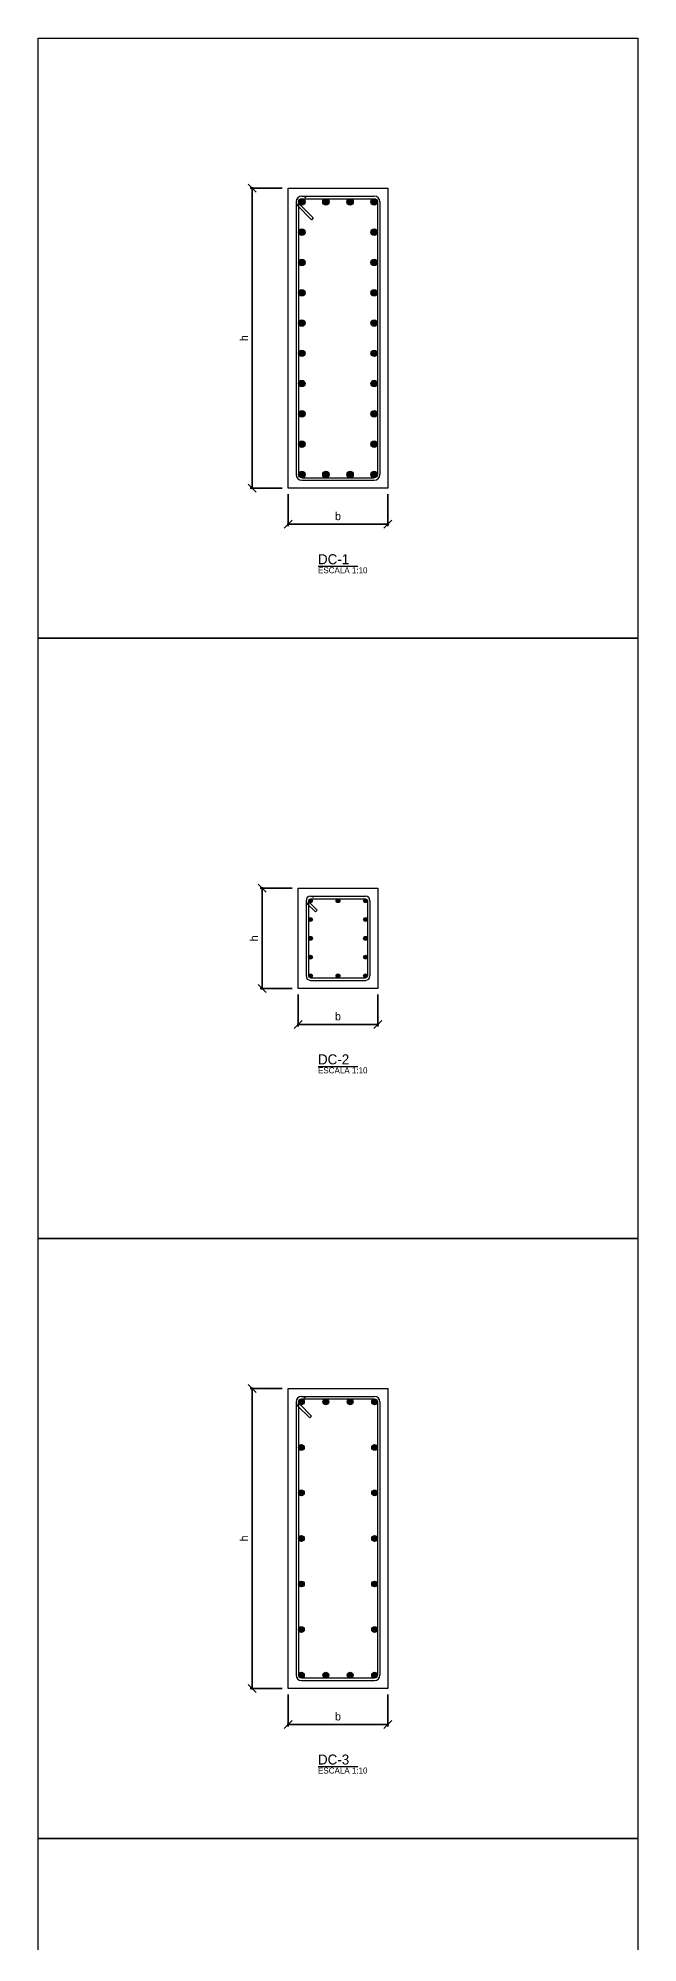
# Model space of a CAD drawing. Header units: metres. Extents: x 100 to 3100, y -41900 to 100.
# Drawn here: x 100 to 3100, y -9422 to 100 of the extents above; entities that cross this region are included whole.
import ezdxf

# ---------------------------------------------------------------- set-up
doc = ezdxf.new("R2010")
doc.units = ezdxf.units.M
for name, color, linetype in [('Column', 3, 'Continuous'), ('DetailArea', 7, 'Continuous'), ('Rebar', 1, 'Continuous'), ('Text', 8, 'Continuous')]:
    doc.layers.add(name, color=color, linetype=linetype)
doc.styles.add('LiberationSerif', font='LiberationSerif-Regular.ttf')
doc.styles.add('OpenSansCondensed-Light', font='OpenSansCondensed-Light.ttf')
doc.dimstyles.new('EZDXF', dxfattribs={"dimtxt": 0.25, "dimasz": 0.175, "dimexe": 0.375, "dimexo": 0.125, "dimgap": 0.1, "dimtad": 1, "dimlfac": 100, "dimzin": 12, "dimdsep": 46, "dimtxsty": 'OpenSansCondensed-Light', "dimblk": 'ARCHTICK', "dimcen": 2.5, "dimazin": 3, "dimtfac": 0.5, "dimtmove": 2, "dimatfit": 3})

# ---------------------------------------------------------------- blocks, each defined once
blk = doc.blocks.new('_ARCHTICK')
at = {"color": 0, "linetype": 'BYBLOCK', "const_width": 0.15}
blk.add_lwpolyline([(-0.5, -0.5), (0.5, 0.5)], dxfattribs=at)

msp = doc.modelspace()

# ---------------------------------------------------------------- hatches: boundary and pattern name
h = msp.add_hatch(color=1)
h.dxf.hatch_style = 1
edge = h.paths.add_edge_path()
edge.add_ellipse((1418.83, -718.83), major_axis=(16.13, 0), ratio=1, start_angle=0, end_angle=360)
h = msp.add_hatch(color=1)
h.dxf.hatch_style = 1
edge = h.paths.add_edge_path()
edge.add_ellipse((1539.61, -718.83), major_axis=(16.13, 0), ratio=1, start_angle=0, end_angle=360)
h = msp.add_hatch(color=1)
h.dxf.hatch_style = 1
edge = h.paths.add_edge_path()
edge.add_ellipse((1660.39, -718.83), major_axis=(16.13, 0), ratio=1, start_angle=0, end_angle=360)
h = msp.add_hatch(color=1)
h.dxf.hatch_style = 1
edge = h.paths.add_edge_path()
edge.add_ellipse((1781.17, -718.83), major_axis=(16.13, 0), ratio=1, start_angle=0, end_angle=360)
h = msp.add_hatch(color=1)
h.dxf.hatch_style = 1
edge = h.paths.add_edge_path()
edge.add_ellipse((1418.83, -870.20111), major_axis=(16.13, 0), ratio=1, start_angle=0, end_angle=360)
h = msp.add_hatch(color=1)
h.dxf.hatch_style = 1
edge = h.paths.add_edge_path()
edge.add_ellipse((1781.17, -870.20111), major_axis=(16.13, 0), ratio=1, start_angle=0, end_angle=360)
h = msp.add_hatch(color=1)
h.dxf.hatch_style = 1
edge = h.paths.add_edge_path()
edge.add_ellipse((1418.83, -1021.57222), major_axis=(16.13, 0), ratio=1, start_angle=0, end_angle=360)
h = msp.add_hatch(color=1)
h.dxf.hatch_style = 1
edge = h.paths.add_edge_path()
edge.add_ellipse((1781.17, -1021.57222), major_axis=(16.13, 0), ratio=1, start_angle=0, end_angle=360)
h = msp.add_hatch(color=1)
h.dxf.hatch_style = 1
edge = h.paths.add_edge_path()
edge.add_ellipse((1418.83, -1172.94333), major_axis=(16.13, 0), ratio=1, start_angle=0, end_angle=360)
h = msp.add_hatch(color=1)
h.dxf.hatch_style = 1
edge = h.paths.add_edge_path()
edge.add_ellipse((1781.17, -1172.94333), major_axis=(16.13, 0), ratio=1, start_angle=0, end_angle=360)
h = msp.add_hatch(color=1)
h.dxf.hatch_style = 1
edge = h.paths.add_edge_path()
edge.add_ellipse((1418.83, -1324.31444), major_axis=(16.13, 0), ratio=1, start_angle=0, end_angle=360)
h = msp.add_hatch(color=1)
h.dxf.hatch_style = 1
edge = h.paths.add_edge_path()
edge.add_ellipse((1781.17, -1324.31444), major_axis=(16.13, 0), ratio=1, start_angle=0, end_angle=360)
h = msp.add_hatch(color=1)
h.dxf.hatch_style = 1
edge = h.paths.add_edge_path()
edge.add_ellipse((1418.83, -1475.68556), major_axis=(16.13, 0), ratio=1, start_angle=0, end_angle=360)
h = msp.add_hatch(color=1)
h.dxf.hatch_style = 1
edge = h.paths.add_edge_path()
edge.add_ellipse((1781.17, -1475.68556), major_axis=(16.13, 0), ratio=1, start_angle=0, end_angle=360)
h = msp.add_hatch(color=1)
h.dxf.hatch_style = 1
edge = h.paths.add_edge_path()
edge.add_ellipse((1418.83, -1627.05667), major_axis=(16.13, 0), ratio=1, start_angle=0, end_angle=360)
h = msp.add_hatch(color=1)
h.dxf.hatch_style = 1
edge = h.paths.add_edge_path()
edge.add_ellipse((1781.17, -1627.05667), major_axis=(16.13, 0), ratio=1, start_angle=0, end_angle=360)
h = msp.add_hatch(color=1)
h.dxf.hatch_style = 1
edge = h.paths.add_edge_path()
edge.add_ellipse((1418.83, -1778.42778), major_axis=(16.13, 0), ratio=1, start_angle=0, end_angle=360)
h = msp.add_hatch(color=1)
h.dxf.hatch_style = 1
edge = h.paths.add_edge_path()
edge.add_ellipse((1781.17, -1778.42778), major_axis=(16.13, 0), ratio=1, start_angle=0, end_angle=360)
h = msp.add_hatch(color=1)
h.dxf.hatch_style = 1
edge = h.paths.add_edge_path()
edge.add_ellipse((1418.83, -1929.79889), major_axis=(16.13, 0), ratio=1, start_angle=0, end_angle=360)
h = msp.add_hatch(color=1)
h.dxf.hatch_style = 1
edge = h.paths.add_edge_path()
edge.add_ellipse((1781.17, -1929.79889), major_axis=(16.13, 0), ratio=1, start_angle=0, end_angle=360)
h = msp.add_hatch(color=1)
h.dxf.hatch_style = 1
edge = h.paths.add_edge_path()
edge.add_ellipse((1418.83, -2081.17), major_axis=(16.13, 0), ratio=1, start_angle=0, end_angle=360)
h = msp.add_hatch(color=1)
h.dxf.hatch_style = 1
edge = h.paths.add_edge_path()
edge.add_ellipse((1539.61, -2081.17), major_axis=(16.13, 0), ratio=1, start_angle=0, end_angle=360)
h = msp.add_hatch(color=1)
h.dxf.hatch_style = 1
edge = h.paths.add_edge_path()
edge.add_ellipse((1660.39, -2081.17), major_axis=(16.13, 0), ratio=1, start_angle=0, end_angle=360)
h = msp.add_hatch(color=1)
h.dxf.hatch_style = 1
edge = h.paths.add_edge_path()
edge.add_ellipse((1781.17, -2081.17), major_axis=(16.13, 0), ratio=1, start_angle=0, end_angle=360)
h = msp.add_hatch(color=1)
h.dxf.hatch_style = 1
edge = h.paths.add_edge_path()
edge.add_ellipse((1462.225, -4212.225), major_axis=(9.525, 0), ratio=1, start_angle=0, end_angle=360)
h = msp.add_hatch(color=1)
h.dxf.hatch_style = 1
edge = h.paths.add_edge_path()
edge.add_ellipse((1600, -4212.225), major_axis=(9.525, 0), ratio=1, start_angle=0, end_angle=360)
h = msp.add_hatch(color=1)
h.dxf.hatch_style = 1
edge = h.paths.add_edge_path()
edge.add_ellipse((1737.775, -4212.225), major_axis=(9.525, 0), ratio=1, start_angle=0, end_angle=360)
h = msp.add_hatch(color=1)
h.dxf.hatch_style = 1
edge = h.paths.add_edge_path()
edge.add_ellipse((1462.225, -4306.1125), major_axis=(9.525, 0), ratio=1, start_angle=0, end_angle=360)
h = msp.add_hatch(color=1)
h.dxf.hatch_style = 1
edge = h.paths.add_edge_path()
edge.add_ellipse((1737.775, -4306.1125), major_axis=(9.525, 0), ratio=1, start_angle=0, end_angle=360)
h = msp.add_hatch(color=1)
h.dxf.hatch_style = 1
edge = h.paths.add_edge_path()
edge.add_ellipse((1462.225, -4400), major_axis=(9.525, 0), ratio=1, start_angle=0, end_angle=360)
h = msp.add_hatch(color=1)
h.dxf.hatch_style = 1
edge = h.paths.add_edge_path()
edge.add_ellipse((1737.775, -4400), major_axis=(9.525, 0), ratio=1, start_angle=0, end_angle=360)
h = msp.add_hatch(color=1)
h.dxf.hatch_style = 1
edge = h.paths.add_edge_path()
edge.add_ellipse((1462.225, -4493.8875), major_axis=(9.525, 0), ratio=1, start_angle=0, end_angle=360)
h = msp.add_hatch(color=1)
h.dxf.hatch_style = 1
edge = h.paths.add_edge_path()
edge.add_ellipse((1737.775, -4493.8875), major_axis=(9.525, 0), ratio=1, start_angle=0, end_angle=360)
h = msp.add_hatch(color=1)
h.dxf.hatch_style = 1
edge = h.paths.add_edge_path()
edge.add_ellipse((1462.225, -4587.775), major_axis=(9.525, 0), ratio=1, start_angle=0, end_angle=360)
h = msp.add_hatch(color=1)
h.dxf.hatch_style = 1
edge = h.paths.add_edge_path()
edge.add_ellipse((1600, -4587.775), major_axis=(9.525, 0), ratio=1, start_angle=0, end_angle=360)
h = msp.add_hatch(color=1)
h.dxf.hatch_style = 1
edge = h.paths.add_edge_path()
edge.add_ellipse((1737.775, -4587.775), major_axis=(9.525, 0), ratio=1, start_angle=0, end_angle=360)
h = msp.add_hatch(color=1)
h.dxf.hatch_style = 1
edge = h.paths.add_edge_path()
edge.add_ellipse((1417.025, -6717.025), major_axis=(14.325, 0), ratio=1, start_angle=0, end_angle=360)
h = msp.add_hatch(color=1)
h.dxf.hatch_style = 1
edge = h.paths.add_edge_path()
edge.add_ellipse((1539.00833, -6717.025), major_axis=(14.325, 0), ratio=1, start_angle=0, end_angle=360)
h = msp.add_hatch(color=1)
h.dxf.hatch_style = 1
edge = h.paths.add_edge_path()
edge.add_ellipse((1660.99167, -6717.025), major_axis=(14.325, 0), ratio=1, start_angle=0, end_angle=360)
h = msp.add_hatch(color=1)
h.dxf.hatch_style = 1
edge = h.paths.add_edge_path()
edge.add_ellipse((1782.975, -6717.025), major_axis=(14.325, 0), ratio=1, start_angle=0, end_angle=360)
h = msp.add_hatch(color=1)
h.dxf.hatch_style = 1
edge = h.paths.add_edge_path()
edge.add_ellipse((1417.025, -6944.68333), major_axis=(14.325, 0), ratio=1, start_angle=0, end_angle=360)
h = msp.add_hatch(color=1)
h.dxf.hatch_style = 1
edge = h.paths.add_edge_path()
edge.add_ellipse((1782.975, -6944.68333), major_axis=(14.325, 0), ratio=1, start_angle=0, end_angle=360)
h = msp.add_hatch(color=1)
h.dxf.hatch_style = 1
edge = h.paths.add_edge_path()
edge.add_ellipse((1417.025, -7172.34167), major_axis=(14.325, 0), ratio=1, start_angle=0, end_angle=360)
h = msp.add_hatch(color=1)
h.dxf.hatch_style = 1
edge = h.paths.add_edge_path()
edge.add_ellipse((1782.975, -7172.34167), major_axis=(14.325, 0), ratio=1, start_angle=0, end_angle=360)
h = msp.add_hatch(color=1)
h.dxf.hatch_style = 1
edge = h.paths.add_edge_path()
edge.add_ellipse((1417.025, -7400), major_axis=(14.325, 0), ratio=1, start_angle=0, end_angle=360)
h = msp.add_hatch(color=1)
h.dxf.hatch_style = 1
edge = h.paths.add_edge_path()
edge.add_ellipse((1782.975, -7400), major_axis=(14.325, 0), ratio=1, start_angle=0, end_angle=360)
h = msp.add_hatch(color=1)
h.dxf.hatch_style = 1
edge = h.paths.add_edge_path()
edge.add_ellipse((1417.025, -7627.65833), major_axis=(14.325, 0), ratio=1, start_angle=0, end_angle=360)
h = msp.add_hatch(color=1)
h.dxf.hatch_style = 1
edge = h.paths.add_edge_path()
edge.add_ellipse((1782.975, -7627.65833), major_axis=(14.325, 0), ratio=1, start_angle=0, end_angle=360)
h = msp.add_hatch(color=1)
h.dxf.hatch_style = 1
edge = h.paths.add_edge_path()
edge.add_ellipse((1417.025, -7855.31667), major_axis=(14.325, 0), ratio=1, start_angle=0, end_angle=360)
h = msp.add_hatch(color=1)
h.dxf.hatch_style = 1
edge = h.paths.add_edge_path()
edge.add_ellipse((1782.975, -7855.31667), major_axis=(14.325, 0), ratio=1, start_angle=0, end_angle=360)
h = msp.add_hatch(color=1)
h.dxf.hatch_style = 1
edge = h.paths.add_edge_path()
edge.add_ellipse((1417.025, -8082.975), major_axis=(14.325, 0), ratio=1, start_angle=0, end_angle=360)
h = msp.add_hatch(color=1)
h.dxf.hatch_style = 1
edge = h.paths.add_edge_path()
edge.add_ellipse((1539.00833, -8082.975), major_axis=(14.325, 0), ratio=1, start_angle=0, end_angle=360)
h = msp.add_hatch(color=1)
h.dxf.hatch_style = 1
edge = h.paths.add_edge_path()
edge.add_ellipse((1660.99167, -8082.975), major_axis=(14.325, 0), ratio=1, start_angle=0, end_angle=360)
h = msp.add_hatch(color=1)
h.dxf.hatch_style = 1
edge = h.paths.add_edge_path()
edge.add_ellipse((1782.975, -8082.975), major_axis=(14.325, 0), ratio=1, start_angle=0, end_angle=360)

# ---------------------------------------------------------------- linework, layer by layer
at = {"layer": 'Column'}
for points in [[(1350, -650), (1850, -650), (1850, -2150), (1350, -2150), (1350, -650)], [(1400, -4150), (1800, -4150), (1800, -4650), (1400, -4650), (1400, -4150)], [(1350, -6650), (1850, -6650), (1850, -8150), (1350, -8150), (1350, -6650)]]:
    msp.add_lwpolyline(points, dxfattribs=at)
at = {"layer": 'DetailArea'}
for points in [[(100, 100), (3100, 100), (3100, -2900), (100, -2900), (100, 100)], [(100, -2900), (3100, -2900), (3100, -5900), (100, -5900), (100, -2900)], [(100, -5900), (3100, -5900), (3100, -8900), (100, -8900), (100, -5900)], [(100, -8900), (3100, -8900), (3100, -11900), (100, -11900), (100, -8900)]]:
    msp.add_lwpolyline(points, dxfattribs=at)
at = {"layer": 'Rebar'}
for points in [[(1390, -718.83), (1390, -2081.17)], [(1407.42437, -730.23563), (1475.85816, -798.66943), (1466.87791, -807.64968), (1398.44411, -739.21589), (1407.42437, -730.23563)], [(1402.7, -718.83), (1402.7, -2081.17)], [(1418.83, -690), (1781.17, -690)], [(1418.83, -702.7), (1781.17, -702.7)], [(1797.3, -718.83), (1797.3, -2081.17)], [(1810, -718.83), (1810, -2081.17)], [(1418.83, -2097.3), (1781.17, -2097.3)], [(1418.83, -2110), (1781.17, -2110)], [(1440, -4212.225), (1440, -4587.775)], [(1455.48981, -4218.96019), (1495.90096, -4259.37134), (1486.9207, -4268.3516), (1446.50955, -4227.94045), (1455.48981, -4218.96019)], [(1452.7, -4212.225), (1452.7, -4587.775)], [(1462.225, -4190), (1737.775, -4190)], [(1462.225, -4202.7), (1737.775, -4202.7)], [(1747.3, -4212.225), (1747.3, -4587.775)], [(1760, -4212.225), (1760, -4587.775)], [(1462.225, -4597.3), (1737.775, -4597.3)], [(1462.225, -4610), (1737.775, -4610)], [(1390, -6717.025), (1390, -8082.975)], [(1406.8957, -6727.1543), (1467.67152, -6787.93013), (1458.69127, -6796.91039), (1397.91544, -6736.13456), (1406.8957, -6727.1543)], [(1402.7, -6717.025), (1402.7, -8082.975)], [(1417.025, -6690), (1782.975, -6690)], [(1417.025, -6702.7), (1782.975, -6702.7)], [(1797.3, -6717.025), (1797.3, -8082.975)], [(1810, -6717.025), (1810, -8082.975)], [(1417.025, -8097.3), (1782.975, -8097.3)], [(1417.025, -8110), (1782.975, -8110)]]:
    msp.add_lwpolyline(points, dxfattribs=at)
for centre, radius in [((1418.83, -718.83), 16.13), ((1539.61, -718.83), 16.13), ((1660.39, -718.83), 16.13), ((1781.17, -718.83), 16.13), ((1418.83, -870.20111), 16.13), ((1781.17, -870.20111), 16.13), ((1418.83, -1021.57222), 16.13), ((1781.17, -1021.57222), 16.13), ((1418.83, -1172.94333), 16.13), ((1781.17, -1172.94333), 16.13), ((1418.83, -1324.31444), 16.13), ((1781.17, -1324.31444), 16.13), ((1418.83, -1475.68556), 16.13), ((1781.17, -1475.68556), 16.13), ((1418.83, -1627.05667), 16.13), ((1781.17, -1627.05667), 16.13), ((1418.83, -1778.42778), 16.13), ((1781.17, -1778.42778), 16.13), ((1418.83, -1929.79889), 16.13), ((1781.17, -1929.79889), 16.13), ((1418.83, -2081.17), 16.13), ((1539.61, -2081.17), 16.13), ((1660.39, -2081.17), 16.13), ((1781.17, -2081.17), 16.13), ((1462.225, -4212.225), 9.525), ((1600, -4212.225), 9.525), ((1737.775, -4212.225), 9.525), ((1462.225, -4306.1125), 9.525), ((1737.775, -4306.1125), 9.525), ((1462.225, -4400), 9.525), ((1737.775, -4400), 9.525), ((1462.225, -4493.8875), 9.525), ((1737.775, -4493.8875), 9.525), ((1462.225, -4587.775), 9.525), ((1600, -4587.775), 9.525), ((1737.775, -4587.775), 9.525), ((1417.025, -6717.025), 14.325), ((1539.00833, -6717.025), 14.325), ((1660.99167, -6717.025), 14.325), ((1782.975, -6717.025), 14.325), ((1417.025, -6944.68333), 14.325), ((1782.975, -6944.68333), 14.325), ((1417.025, -7172.34167), 14.325), ((1782.975, -7172.34167), 14.325), ((1417.025, -7400), 14.325), ((1782.975, -7400), 14.325), ((1417.025, -7627.65833), 14.325), ((1782.975, -7627.65833), 14.325), ((1417.025, -7855.31667), 14.325), ((1782.975, -7855.31667), 14.325), ((1417.025, -8082.975), 14.325), ((1539.00833, -8082.975), 14.325), ((1660.99167, -8082.975), 14.325), ((1782.975, -8082.975), 14.325)]:
    msp.add_circle(centre, radius, dxfattribs=at)
for centre, radius, start, end in [((1418.83, -718.83), 28.83, 90, 180), ((1418.83, -718.83), 28.83, 45, 225), ((1781.17, -718.83), 28.83, 0, 90), ((1418.83, -2081.17), 28.83, 180, 270), ((1781.17, -2081.17), 28.83, 270, 0), ((1462.225, -4212.225), 22.225, 90, 180), ((1462.225, -4212.225), 22.225, 45, 225), ((1737.775, -4212.225), 22.225, 0, 90), ((1462.225, -4587.775), 22.225, 180, 270), ((1737.775, -4587.775), 22.225, 270, 0), ((1417.025, -6717.025), 27.025, 90, 180), ((1417.025, -6717.025), 27.025, 45, 225), ((1782.975, -6717.025), 27.025, 0, 90), ((1417.025, -8082.975), 27.025, 180, 270), ((1782.975, -8082.975), 27.025, 270, 0)]:
    msp.add_arc(centre, radius, start, end, dxfattribs=at)
at = {"layer": 'Text'}
for points in [[(1500, -2540), (1700, -2540)], [(1500, -5040), (1700, -5040)], [(1500, -8540), (1700, -8540)]]:
    msp.add_lwpolyline(points, dxfattribs=at)

# ---------------------------------------------------------------- texts
at = {"layer": 'Text', "style": 'LiberationSerif'}
for s, height, p in [('ESCALA 1:10', 30, (1500, -2575)), ('DC-1', 50, (1500, -2530)), ('ESCALA 1:10', 30, (1500, -5075)), ('DC-2', 50, (1500, -5030)), ('ESCALA 1:10', 30, (1500, -8575)), ('DC-3', 50, (1500, -8530))]:
    msp.add_text(s, height=height, dxfattribs=at).set_placement(p)

# ---------------------------------------------------------------- dimensions: what is measured, and where the dimension line sits
for base, p1, p2 in [((1170, -2150), (1350, -2150), (1350, -650)), ((1220, -4650), (1400, -4650), (1400, -4150)), ((1170, -8150), (1350, -8150), (1350, -6650))]:
    msp.add_linear_dim(base=base, p1=p1, p2=p2, angle=90, text='h', dimstyle='EZDXF', override={"dimtxt": 40, "dimexe": 10, "dimexo": 30, "dimgap": 20, "dimtxsty": 'LiberationSerif', "dimtsz": 20, "dimdle": 5, "dimclrd": 1, "dimclre": 1, "dimclrt": 1, "dimlwd": 35, "dimlwe": 35}).render()
for base, p1, p2 in [((1350, -2330), (1350, -2150), (1850, -2150)), ((1400, -4830), (1400, -4650), (1800, -4650)), ((1350, -8330), (1350, -8150), (1850, -8150))]:
    msp.add_linear_dim(base=base, p1=p1, p2=p2, text='b', dimstyle='EZDXF', override={"dimtxt": 40, "dimexe": 10, "dimexo": 30, "dimgap": 20, "dimtxsty": 'LiberationSerif', "dimtsz": 20, "dimdle": 5, "dimclrd": 1, "dimclre": 1, "dimclrt": 1, "dimlwd": 35, "dimlwe": 35}).render()

doc.saveas('drawing.dxf')
